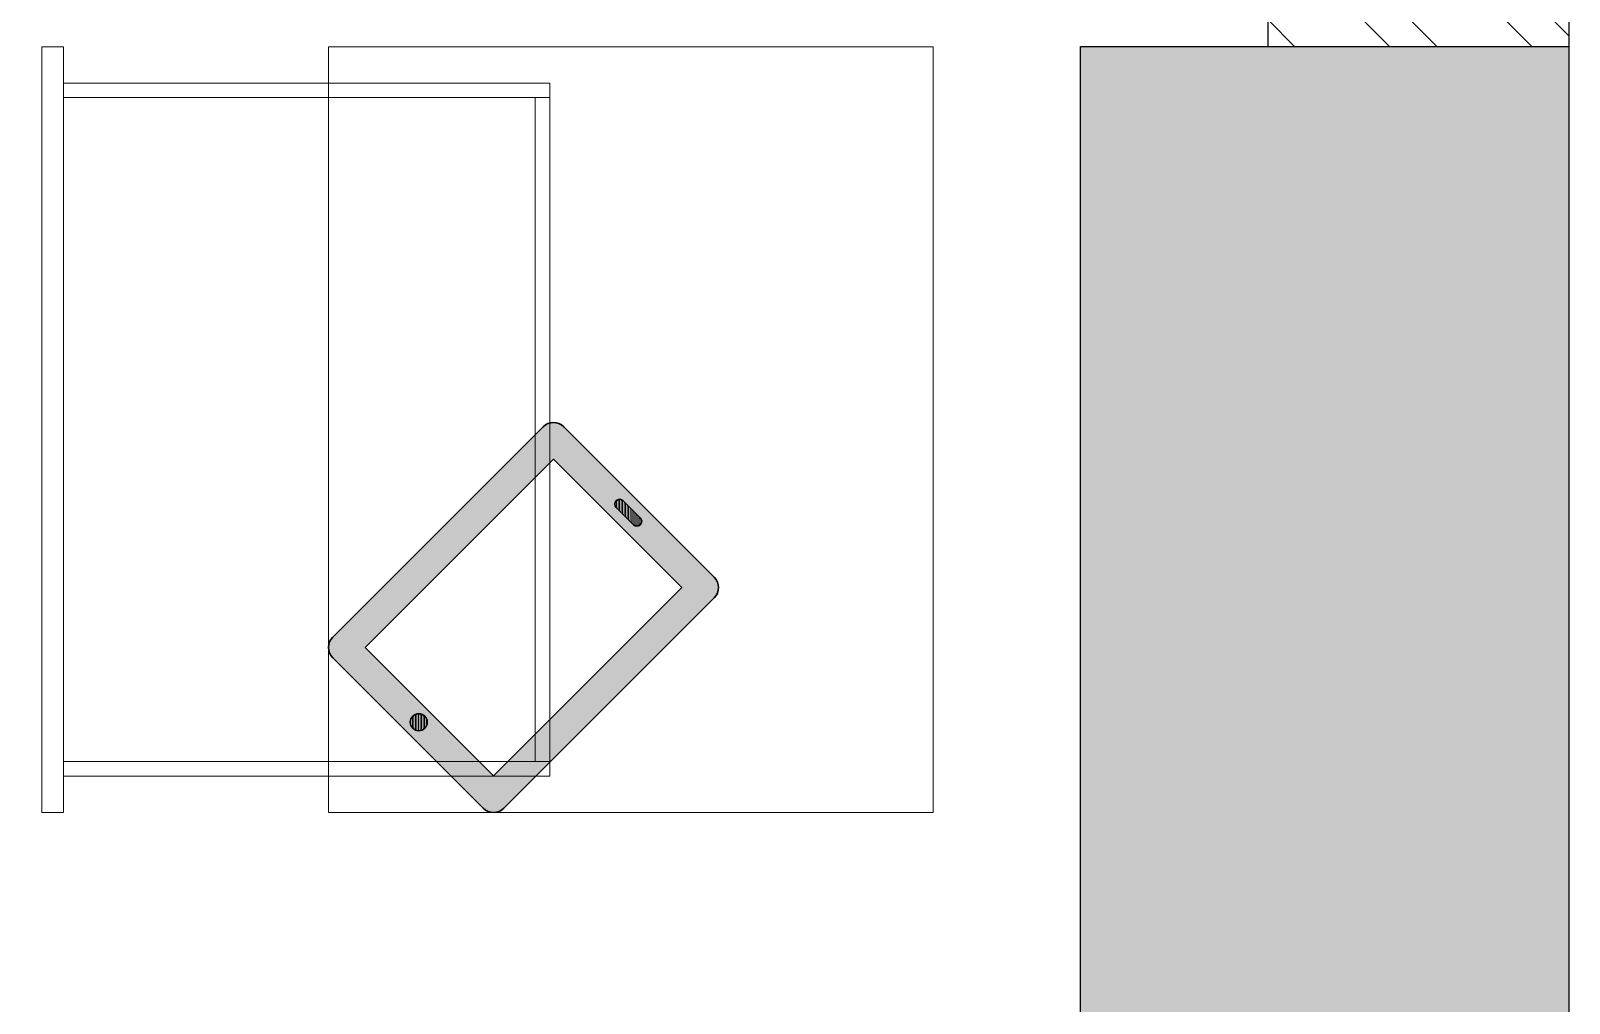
# Model space of a CAD drawing. Header units: feet. Extents: x 5363194 to 5373234, y -5284151 to -5265953.
# Drawn here: x 5371962 to 5373234, y -5267678 to -5266874 of the extents above; entities that cross this region are included whole.
import ezdxf

# ---------------------------------------------------------------- set-up
doc = ezdxf.new("R2010")
doc.units = ezdxf.units.FT
doc.header["$LTSCALE"] = 33
doc.header["$MEASUREMENT"] = 0
doc.layers.add('A-WALL', color=1, linetype='Continuous')
doc.layers.add('column', color=10, linetype='Continuous')
for name, color, linetype, lineweight in [('LENS-FURNITURE', 13, 'Continuous', 9), ('LENS_DIMENSION', 193, 'Continuous', 0), ('LN-HATCH', 251, 'Continuous', 0)]:
    doc.layers.add(name, color=color, linetype=linetype, lineweight=lineweight)

# ---------------------------------------------------------------- blocks, each defined once
blk = doc.blocks.new('A$Ca5f26b73')
at = {"layer": 'column'}
h = blk.add_hatch(color=8, dxfattribs=at)
h.dxf.hatch_style = 1
h.paths.add_polyline_path([(-958.4936331780626, 4889), (-958.4936331780626, 5529), (-1318.493633178063, 5529), (-1318.493633178063, 4889)])
h.paths.add_polyline_path([(-934, 0), (-934, 404), (-1789, 404), (-1789, 0)])
h.paths.add_polyline_path([(-4977, 0), (-4977, 675), (-5354, 675), (-5354, 0)])
h.paths.add_polyline_path([(-5917, 1230), (-5917, 1460), (-6662, 1460), (-6662, 1230)])
h.paths.add_polyline_path([(-7640, 2300), (-7640, 2660), (-8350, 2660), (-8350, 2260), (-8057, 2260), (-8057, 2300)])
h.paths.add_polyline_path([(-4943.011822690255, 9317.851827089675), (-4941.125479653478, 10010.84925977606), (-5326.124053367414, 10011.89722813014), (-5328.010396405123, 9318.899795443751)])
h.paths.add_polyline_path([(-7613.030801153742, 9618.120719721543), (-7601.738260256126, 10018.09146321937), (-8311.96660143137, 10020.02470888942), (-8323.259142328983, 9620.053965391591)])
h.paths.add_polyline_path([(-11261.42183980811, 9628.051661321893), (-11260.33304151799, 10028.0501794666), (-11975.33039270248, 10029.99640640989), (-11976.4191909926, 9629.997888264246)])
h.paths.add_polyline_path([(-11293, 2260), (-11293, 2660), (-12018, 2660), (-12018, 2260)])
h.paths.add_polyline_path([(-14944, 2260), (-14944, 2580), (-15259, 2580), (-15259, 3210), (-15679, 3210), (-15679, 2260)])
h.paths.add_polyline_path([(-15259, 9033), (-15259, 9633), (-14916, 9633), (-14916, 10038.00092616305), (-15679, 10040.07781659439), (-15679, 9033)])
at = {"layer": 'LN-HATCH'}
h = blk.add_hatch(dxfattribs=at)
h.set_pattern_fill('ANSI32', color=256, scale=222)
h.set_pattern_definition([(45, (-2784044.970806216, 5465993.898856697), (-58.86663953378008, 58.86663953378008), []), (45, (-2784005.726379926, 5465993.898856697), (-58.86663953378008, 58.86663953378008), [])])
h.paths.add_polyline_path([(-6178.338742326945, 220), (-6178.338742326945, 0), (-5590.752548078075, 0), (-5590.752548078075, 220)])
h.paths.add_polyline_path([(-250, -2.84e-14), (-250, 249), (-934, 249), (-934, 0)])
h.paths.add_polyline_path([(-2475.437371766195, -2.84e-14), (-2475.437371766195, 150), (-4504.182944787666, 150), (-4504.182944787666, 0)])
at = {"layer": 'A-WALL'}
for p, q in [((-934, 249), (-250, 249)), ((-6662, 0), (0, 0))]:
    blk.add_line(p, q, dxfattribs=at)
at = {"layer": 'column'}
for p, q in [((-1789, 404), (-934, 404)), ((-934, 404), (-934, 0))]:
    blk.add_line(p, q, dxfattribs=at)
blk = doc.blocks.new('TRIAL SET CABINET 633x500')
at = {"layer": 'LENS-FURNITURE'}
h = blk.add_hatch(color=9, dxfattribs=at)
h.dxf.hatch_style = 1
edge = h.paths.add_edge_path()
edge.add_line((-8.54246803093703, -981.9670201920668), (115.9083254579454, -857.5162267031847))
edge.add_arc((107.4230440836399, -849.030945328879), 12.00000000009463, 315, 405)
edge.add_line((115.9083254579454, -840.5456639545736), (-58.03994271345434, -666.5973957831737))
edge.add_arc((-66.52522408775982, -675.0826771574792), 12.00000000009463, 45.00000000000002, 135)
edge.add_line((-75.01050546206531, -666.5973957831737), (-199.4612989509478, -791.0481892720562))
edge.add_arc((-190.9760175766423, -799.5334706454303), 11.99999999943607, 135.0000000031442, 225.0000000031442)
edge.add_line((-199.4612989500165, -808.0187520197359), (-25.5130307786167, -981.967020191136))
edge.add_arc((-17.02774940431148, -973.4817388177615), 11.99999999943605, 224.9999999968574, 314.9999999968578)
h.paths.add_polyline_path([(-17.02774940524252, -955.0969625067663), (89.03826777357607, -849.0309453279477), (-66.52522408775982, -693.4674534666119), (-172.5912412665784, -799.5334706454305)], flags=16)
edge = h.paths.add_edge_path(flags=16)
edge.add_line((-138.2965623782947, -741.9042679787381), (-124.1544267544522, -727.7621323548956))
edge.add_arc((-121.3259996296837, -730.5905594796641), 4.000000000031514, 45.00000000000051, 134.9999999999996, ccw=False)
edge.add_arc((-121.3259996296838, -730.5905594796641), 4.000000000031584, -45.000000000000625, 44.999999999999375, ccw=False)
edge.add_line((-118.4975725049153, -733.4189866044327), (-132.6397081287578, -747.561122228275))
edge.add_arc((-135.4681352535263, -744.7326951035067), 4.000000000031524, 225.0000000000006, 314.99999999999966, ccw=False)
edge.add_arc((-135.4681352535261, -744.7326951035066), 4.000000000031665, 135.0000000000006, 225.0000000000006, ccw=False)
edge = h.paths.add_edge_path(flags=16)
edge.add_arc((44.84409394953398, -910.9027886827243), 7, 0, 360)
at = {"layer": 'LENS-FURNITURE', "lineweight": 0}
h = blk.add_hatch(dxfattribs=at)
h.set_pattern_fill('ANSI31', color=252, scale=10, angle=405)
h.set_pattern_definition([(90, (-3772352.875833935, -3684050.327587578), (-1.25, 2e-16), [])])
edge = h.paths.add_edge_path()
edge.add_line((-138.2965623782947, -741.9042679787381), (-124.1544267544522, -727.7621323548956))
edge.add_arc((-121.3259996296837, -730.5905594796641), 4.000000000031514, 45.00000000000051, 134.9999999999996, ccw=False)
edge.add_arc((-121.3259996296838, -730.5905594796641), 4.000000000031584, -45.000000000000625, 44.999999999999375, ccw=False)
edge.add_line((-118.4975725049153, -733.4189866044327), (-132.6397081287578, -747.561122228275))
edge.add_arc((-135.4681352535263, -744.7326951035067), 4.000000000031524, 225.0000000000006, 314.99999999999966, ccw=False)
edge.add_arc((-135.4681352535261, -744.7326951035066), 4.000000000031665, 135.0000000000006, 225.0000000000006, ccw=False)
edge = h.paths.add_edge_path()
edge.add_arc((44.84409394953398, -910.9027886827243), 7, 0, 360)
at = {"layer": 'LENS-FURNITURE'}
blk.add_lwpolyline([(119.4230440827086, -352.4817388160154), (119.4230440827086, -985.4817388160156), (-380.5769559172913, -985.4817388160156), (-380.5769559172913, -352.4817388160154)], close=True, dxfattribs=at)
at = {"layer": 'LENS-FURNITURE', "color": 146}
for points in [[(338.5359051078558, -352.4817388160154), (338.5359051078558, -985.4817388160156), (356.5359051078559, -985.4817388160156), (356.5359051078559, -352.4817388160154)], [(-63.4640948921442, -382.4817388160154), (-63.4640948921442, -394.4817388160154), (338.5359051078558, -394.4817388160154), (338.5359051078558, -382.4817388160154)], [(-63.4640948921442, -394.4817388160154), (-63.4640948921442, -943.4817388160153), (-51.4640948921442, -943.4817388160153), (-51.4640948921442, -394.4817388160154)], [(-63.4640948921442, -955.4817388160152), (-63.4640948921442, -943.4817388160153), (338.5359051078558, -943.4817388160153), (338.5359051078558, -955.4817388160152)]]:
    blk.add_lwpolyline(points, close=True, dxfattribs=at)
at = {"layer": 'LENS-FURNITURE', "color": 18, "lineweight": 30}
for points in [[(-8.54246803093703, -981.9670201920668), (115.9083254579454, -857.5162267031847, 0.4142135623730951), (115.9083254579454, -840.5456639545736), (-58.03994271345434, -666.5973957831737, 0.4142135623730951), (-75.01050546206531, -666.5973957831737), (-199.4612989509478, -791.0481892720562, 0.4142135623730951), (-199.4612989500165, -808.0187520197359), (-25.51303077861669, -981.967020191136, 0.4142135623730951)], [(-138.2965623782947, -741.9042679787381), (-124.1544267544522, -727.7621323548956, -0.4142135623730951), (-118.4975725049153, -727.7621323548956), (-118.4975725049153, -727.7621323548956, -0.4142135623730951), (-118.4975725049153, -733.4189866044327), (-132.6397081287578, -747.561122228275, -0.4142135623730951), (-138.2965623782947, -747.561122228275), (-138.2965623782947, -747.561122228275, -0.4142135623730951)]]:
    blk.add_lwpolyline(points, format="xyb", close=True, dxfattribs=at)
blk.add_lwpolyline([(-17.02774940524252, -955.0969625067663), (89.03826777357607, -849.0309453279477), (-66.52522408775982, -693.4674534666119), (-172.5912412665784, -799.5334706454305)], close=True, dxfattribs=at)
blk.add_circle((44.84409394953398, -910.9027886827243), 7, dxfattribs=at)

msp = doc.modelspace()

# ---------------------------------------------------------------- block references
at = {"layer": 'LENS-FURNITURE', "xscale": -1}
msp.add_blockref('TRIAL SET CABINET 633x500', (5372327.923784637, -5266535.117170983), dxfattribs=at)
at = {"layer": 'LENS_DIMENSION', "rotation": 90}
msp.add_blockref('A$Ca5f26b73', (5373234.318781357, -5265953.219590299), dxfattribs=at)

doc.saveas('drawing.dxf')
